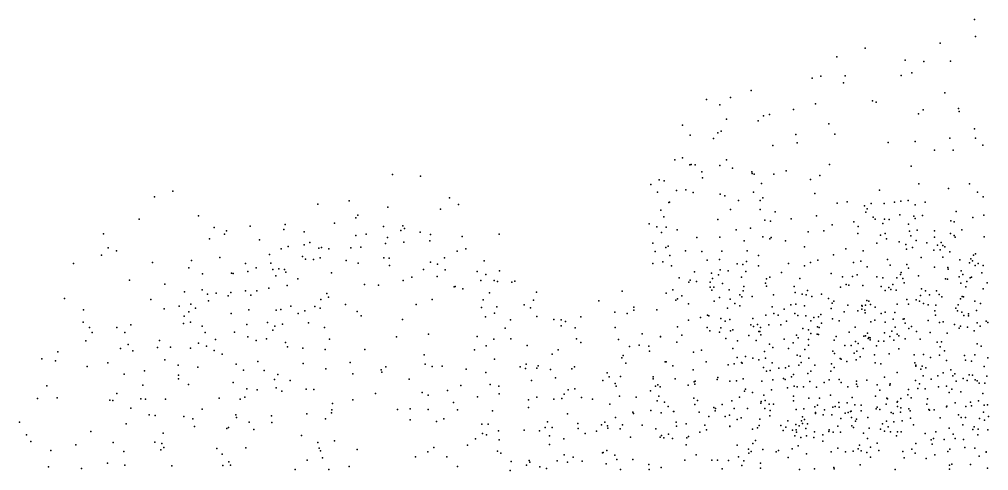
# Model space of a CAD drawing. Header units: metres. Extents: x -23.9 to 23.9, y -28.5 to 28.5.
# Drawn here: x -21.08 to -10.55, y 13.44 to 18.34 of the extents above; entities that cross this region are included whole.
import ezdxf

# ---------------------------------------------------------------- set-up
doc = ezdxf.new("R2010")
doc.units = ezdxf.units.M

msp = doc.modelspace()

# ---------------------------------------------------------------- linework, layer by layer
for p in [(-10.6981, 18.3362, 12.1339), (-10.6877, 18.1487, 11.7697), (-11.8856, 18.0228, 12.686), (-11.0717, 18.0775, 11.9031), (-12.1964, 17.9296, 13.0614), (-11.4527, 17.8946, 12.912), (-11.2487, 17.8773, 12.5567), (-10.9603, 17.8812, 12.8326), (-12.3677, 17.719, 12.5499), (-12.1048, 17.724, 12.3344), (-11.4951, 17.7251, 13.2995), (-11.3785, 17.7568, 11.8675), (-12.4625, 17.6979, 12.9519), (-12.124, 17.6466, 13.4351), (-13.3511, 17.4881, 13.1353), (-13.1283, 17.5631, 13.6238), (-11.0215, 17.5387, 13.4239), (-13.6133, 17.4669, 13.5698), (-13.4685, 17.4075, 13.872), (-12.4255, 17.42, 13.4067), (-11.8093, 17.4501, 13.5436), (-11.7677, 17.4375, 11.8515), (-12.9933, 17.2884, 11.9905), (-12.9257, 17.3042, 12.9846), (-12.6662, 17.3589, 12.2415), (-11.3091, 17.3108, 11.5758), (-11.2553, 17.3538, 13.9938), (-10.874, 17.3688, 13.7905), (-10.8648, 17.3366, 13.1257), (-13.8741, 17.1879, 13.4738), (-13.3964, 17.2542, 12.4985), (-13.0515, 17.2346, 14.0399), (-12.2829, 17.2033, 12.3294), (-13.7894, 17.0787, 13.8476), (-13.4893, 17.1028, 12.8583), (-13.4528, 17.121, 12.1496), (-12.6403, 17.0848, 13.8692), (-12.2182, 17.0882, 13.7536), (-10.6993, 17.148, 11.7488), (-13.5376, 17.0411, 14.0842), (-12.8925, 16.9681, 14.2479), (-12.6256, 16.9958, 11.8466), (-11.6375, 16.9998, 11.7156), (-11.3444, 17.0112, 14.1463), (-10.9663, 17.0474, 14.4745), (-10.6873, 17.0474, 14.7215), (-10.6088, 16.9684, 15.3559), (-11.1333, 16.915, 14.9847), (-10.9291, 16.9145, 15.5402), (-13.956, 16.8123, 12.7691), (-13.8737, 16.833, 13.2017), (-13.7922, 16.7554, -5.0726), (-13.7797, 16.7603, -6.444), (-13.7342, 16.7555, 13.9406), (-13.3933, 16.8098, -6.5842), (-12.2736, 16.7595, 12.2222), (-17.0258, 16.6499, -0.8526), (-13.664, 16.6796, -5.6549), (-13.4653, 16.749, -4.9428), (-13.3296, 16.7213, -5.5433), (-13.1207, 16.6801, 14.222), (-13.1161, 16.6613, 11.6937), (-13.0938, 16.6565, -5.2243), (-12.8814, 16.6568, 11.194), (-12.7468, 16.6902, 14.6649), (-11.3885, 16.7414, 11.7536), (-16.7205, 16.6337, -1.1499), (-14.2165, 16.543, 12.7806), (-14.1253, 16.5936, 11.9506), (-14.071, 16.5836, -5.2063), (-13.6543, 16.6146, -6.1364), (-13.0135, 16.5549, -6.7207), (-12.4807, 16.5977, 11.3896), (-12.3794, 16.6414, 14.7312), (-11.3033, 16.5514, 12.0338), (-10.755, 16.5494, 16.0803), (-19.4109, 16.4722, -4.101), (-14.1452, 16.4593, -6.489), (-13.937, 16.4789, -7.0766), (-13.8358, 16.4856, 11.7592), (-13.7552, 16.4543, 13.6219), (-13.4631, 16.4395, 11.3408), (-13.1006, 16.4599, -7.0364), (-12.4337, 16.4459, 11.9607), (-11.7316, 16.4812, 14.9211), (-10.9834, 16.4984, 11.1519), (-10.6672, 16.4604, 10.9407), (-19.611, 16.4079, -4.6926), (-17.8381, 16.3299, -1.1457), (-17.4966, 16.3662, -0.922), (-16.4045, 16.3991, -0.7511), (-14.0205, 16.3465, 13.0298), (-14.015, 16.3521, -4.7899), (-13.4123, 16.4189, 11.7854), (-13.2636, 16.3694, -4.529), (-13.0288, 16.3708, 14.4939), (-13, 16.3977, -5.5761), (-12.1926, 16.3413, 10.3218), (-12.0838, 16.3555, 12.0791), (-11.8236, 16.335, 10.4783), (-11.6827, 16.3373, 11.1705), (-11.5674, 16.3496, -10.6505), (-11.5002, 16.3603, 1.8511), (-11.4218, 16.3673, -9.7506), (-11.2367, 16.3524, 11.338), (-10.6063, 16.4076, 11.5238), (-17.0763, 16.2966, -1.5798), (-16.5028, 16.2733, -1.4747), (-16.3071, 16.3249, -1.0809), (-14.1067, 16.2628, 11.8523), (-13.3508, 16.2707, -4.1416), (-13.027, 16.2722, 10.7204), (-12.8667, 16.2469, -5.2362), (-11.895, 16.3107, -10.7959), (-11.8804, 16.2436, 10.0605), (-11.8666, 16.2802, 14.4482), (-11.3453, 16.3234, 15.4748), (-10.8981, 16.2486, 11.7264), (-19.7776, 16.1673, -4.8657), (-19.135, 16.2041, -4.8001), (-17.6546, 16.1229, 0.2455), (-17.4229, 16.1806, -4.199), (-17.4023, 16.2083, -0.4851), (-14.0773, 16.1915, -5.6882), (-13.4902, 16.1629, 10.9719), (-12.9792, 16.1553, -4.7978), (-12.9153, 16.1448, -6.902), (-12.6933, 16.1702, 14.7443), (-12.4154, 16.2009, 10.7882), (-12.0102, 16.1369, 3.5758), (-11.8011, 16.1874, 3.0909), (-11.7804, 16.1649, 10.8573), (-11.6936, 16.1195, -6.8383), (-11.6771, 16.1666, 3.4426), (-11.6261, 16.1609, 11.8614), (-11.5122, 16.2123, -9.3963), (-11.3577, 16.1997, -11.0726), (-11.3431, 16.1749, -6.8393), (-11.2651, 16.2056, 2.323), (-10.955, 16.1479, -11.1746), (-10.9186, 16.1391, -9.6739), (-10.7187, 16.1827, -8.7662), (-10.5958, 16.2115, -10.1096), (-18.9631, 16.0743, -5.5513), (-18.8302, 16.0384, -4.2226), (-18.5736, 16.0909, -5.802), (-18.2069, 16.0556, -5.1632), (-18.1916, 16.107, -0.9201), (-17.9855, 16.0275, -0.0777), (-17.1218, 16.0875, 0.0132), (-16.933, 16.0424, -4.5524), (-16.9126, 16.0945, -0.3071), (-16.8933, 16.0637, -3.8746), (-16.7256, 16.0252, -4.2224), (-14.2344, 16.1143, -5.1857), (-14.1523, 16.0826, -6.2929), (-14.1013, 16.0198, 12.9281), (-14.0497, 16.0788, 13.3611), (-13.9296, 16.0513, -7.822), (-13.289, 16.0521, 13.9446), (-13.1354, 16.0701, 14.6806), (-12.5057, 16.0298, 10.0801), (-12.3371, 16.0385, 3.2379), (-12.2475, 16.1058, -10.456), (-11.9646, 16.0883, 1.9634), (-11.4175, 16.1131, 10.9991), (-11.4049, 16.0376, 1.3131), (-11.3211, 16.0468, -11.7678), (-11.1338, 16.0413, -10.5722), (-10.8361, 16.0518, 1.9068), (-20.1666, 16.0075, -4.5797), (-19.0145, 15.9509, -3.8474), (-18.8506, 16.004, -4.9081), (-18.4706, 15.9406, -4.3386), (-17.9231, 15.9143, -2.0558), (-17.4253, 15.989, -3.7227), (-17.3098, 16.0028, -1.5559), (-17.0777, 15.9662, -2.3658), (-16.9034, 15.918, -6.0118), (-16.6199, 15.9321, -1.7538), (-16.6137, 16.001, -2.1132), (-16.2684, 15.9789, -2.2157), (-15.8646, 16.0034, -1.8289), (-13.7176, 15.9676, -3.9513), (-13.4666, 15.9702, -7.74), (-13.2016, 15.9312, -3.8799), (-13.0002, 15.9731, -5.6338), (-12.9248, 15.9534, 10.6503), (-12.9107, 15.9682, -6.419), (-12.7525, 15.9313, -4.4929), (-11.9662, 16.0123, -9.5734), (-11.721, 15.9932, 2.4411), (-11.6693, 16.0105, 14.9918), (-11.6539, 15.9509, -9.2328), (-11.5178, 15.9212, -6.07), (-11.3925, 15.9851, -12.2546), (-11.3343, 15.9363, 14.0518), (-11.2189, 15.9093, 15.2907), (-11.1325, 15.9699, 10.4061), (-11.0626, 15.9122, -8.8501), (-10.9589, 16.0097, -7.0126), (-10.9183, 15.9892, -10.1807), (-10.9089, 15.9704, 16.0074), (-10.5945, 15.9754, -11.0742), (-20.1159, 15.8552, -5.2625), (-20.0254, 15.8209, -3.9089), (-18.2355, 15.8454, -4.7989), (-18.1577, 15.8702, -2.8923), (-17.9861, 15.8862, 0.2626), (-17.8268, 15.8516, -3.1003), (-17.7953, 15.8574, -4.0641), (-17.7188, 15.8434, -1.7044), (-17.4773, 15.8558, -4.7261), (-17.3682, 15.8619, -2.9196), (-17.1019, 15.9013, -3.1767), (-16.3206, 15.8187, -0.6024), (-16.2275, 15.8428, -1.0778), (-14.1965, 15.9052, -6.5952), (-14.1698, 15.8143, 12.5894), (-14.0546, 15.8602, -4.6668), (-14.0299, 15.872, 11.9666), (-13.8416, 15.8214, -6.08), (-13.664, 15.8155, -7.9817), (-13.4453, 15.8191, 14.3994), (-13.1717, 15.8208, -6.1381), (-12.5459, 15.8658, 14.8509), (-12.0973, 15.8445, 14.2266), (-11.9089, 15.8209, -6.2385), (-11.7597, 15.9056, -11.484), (-11.4457, 15.8925, 10.0766), (-11.4383, 15.8416, 3.709), (-11.3743, 15.857, 2.932), (-11.1413, 15.8292, 15.6313), (-11.0998, 15.8851, 9.6231), (-11.0737, 15.8331, 1.3238), (-11.0435, 15.8805, 10.0089), (-11.0217, 15.8651, -12.3656), (-10.9656, 15.8129, -9.19), (-20.1888, 15.7736, -4.2466), (-19.2088, 15.716, -5.2194), (-18.9007, 15.7506, -5.965), (-18.3613, 15.7832, -2.0771), (-18.0048, 15.7593, -5.0895), (-17.9717, 15.7329, -2.6071), (-17.8831, 15.7282, -3.5223), (-17.8124, 15.7474, -4.4135), (-17.5284, 15.7164, -3.4844), (-17.118, 15.7479, 0.4441), (-17.062, 15.741, -6.4372), (-16.6106, 15.6992, -6.4213), (-16.4615, 15.7473, -6.1012), (-16.0295, 15.7119, -3.1925), (-14.0869, 15.7031, -5.2564), (-14.0088, 15.773, -4.1836), (-13.6057, 15.7201, -5.7946), (-13.4708, 15.728, 10.9892), (-13.1786, 15.7056, 14.798), (-13.0464, 15.7707, -6.9217), (-12.4029, 15.7214, -10.4922), (-12.2301, 15.779, -11.0361), (-12.0155, 15.6973, -6.9284), (-11.9334, 15.7097, -9.36), (-11.6444, 15.7296, 11.8656), (-11.2777, 15.7501, 0.8197), (-11.0428, 15.7525, 6.1231), (-10.8582, 15.7245, 2.544), (-10.7382, 15.734, -10.8016), (-10.7218, 15.7129, -10.3598), (-10.7113, 15.7748, 3.0475), (-10.689, 15.7909, -7.258), (-20.4936, 15.6851, -4.5172), (-19.6326, 15.6939, -3.6749), (-19.2375, 15.6366, -5.5585), (-18.6216, 15.6848, -3.197), (-18.5978, 15.599, -2.803), (-18.5055, 15.6368, -6.0803), (-18.3465, 15.6875, -1.0531), (-18.3242, 15.6183, -2.5501), (-18.2596, 15.6267, -1.5776), (-18.1994, 15.6203, -0.571), (-17.398, 15.6881, -5.9193), (-17.0567, 15.6619, -4.8505), (-16.688, 15.6199, -2.8104), (-16.5348, 15.6765, -4.5118), (-16.4536, 15.6148, -2.552), (-16.1058, 15.5972, -5.2202), (-15.8628, 15.6043, -1.3148), (-14.1965, 15.686, -7.96), (-13.9932, 15.6586, 13.0482), (-13.744, 15.5954, -3.9044), (-13.4618, 15.6147, -6.1817), (-13.3761, 15.6051, -3.8055), (-13.2783, 15.6798, 0.1884), (-13.2156, 15.6746, -5.6415), (-13.1857, 15.5966, -0.5085), (-13.0475, 15.6596, -5.2335), (-12.7193, 15.6836, 10.3611), (-12.5469, 15.66, 3.2022), (-12.4823, 15.6961, 9.907), (-11.8643, 15.6488, 1.3779), (-11.615, 15.6649, 0.6656), (-11.4339, 15.6737, 11.5166), (-11.4147, 15.6352, 2.5957), (-11.1346, 15.6444, -8.5032), (-10.9871, 15.6424, 15.2074), (-10.9869, 15.6245, -7.2357), (-10.8441, 15.6036, 0.5839), (-10.7517, 15.6915, 10.3966), (-10.6918, 15.6629, -9.9113), (-10.6593, 15.6856, 2.162), (-10.605, 15.6627, 6.1568), (-19.8829, 15.5022, -5.4702), (-19.0884, 15.573, -0.8085), (-18.7738, 15.5813, -0.6729), (-18.7583, 15.5756, -1.0129), (-18.2914, 15.5508, -4.1354), (-18.1859, 15.5893, -0.1603), (-18.0548, 15.5198, -4.7332), (-17.6865, 15.5819, 0.5867), (-16.9085, 15.4991, -5.3776), (-16.8142, 15.536, -0.0512), (-16.5388, 15.5448, -3.2899), (-16.0654, 15.4983, -0.492), (-16.0122, 15.566, -0.9836), (-15.919, 15.4997, -5.6113), (-15.8842, 15.4895, -3.4525), (-15.6964, 15.4943, -5.007), (-13.9093, 15.529, -4.9303), (-13.7891, 15.5038, -5.382), (-13.7214, 15.4909, 14.1926), (-13.556, 15.5799, -0.1162), (-13.5484, 15.5223, 12.4342), (-13.4808, 15.5598, 11.369), (-13.2319, 15.5362, -6.4801), (-12.9616, 15.5183, 13.4711), (-12.9242, 15.537, 12.8576), (-12.796, 15.5868, -4.1645), (-12.5961, 15.5233, -11.994), (-12.2556, 15.5748, -11.6058), (-12.1341, 15.5394, -12.0192), (-12.0266, 15.5422, 3.9499), (-11.9753, 15.5624, 2.2844), (-11.7615, 15.5391, -6.0226), (-11.6942, 15.5274, -9.1769), (-11.5417, 15.5293, 1.1644), (-11.5042, 15.5636, -12.5674), (-11.4979, 15.588, 0.3002), (-11.4765, 15.5221, 6.0944), (-11.3059, 15.5523, 6.515), (-11.0149, 15.5186, 14.8112), (-10.9919, 15.5136, -10.5153), (-10.864, 15.5403, 3.6615), (-10.8271, 15.5636, 5.6984), (-10.7841, 15.4894, 9.2755), (-10.7471, 15.5305, 16.0162), (-10.7318, 15.5346, 3.9841), (-10.6188, 15.5849, -1.4396), (-19.5008, 15.4599, -5.3164), (-19.0942, 15.399, -0.3935), (-18.6242, 15.3885, -1.2745), (-18.5012, 15.3867, -0.4991), (-18.3696, 15.4166, -3.7311), (-18.1695, 15.446, -6.0449), (-17.3286, 15.4579, 0.5858), (-17.1754, 15.4496, -6.6003), (-16.354, 15.4305, -6.3759), (-16.3441, 15.4341, -4.974), (-16.2601, 15.4113, 0.398), (-15.7274, 15.4817, -2.5987), (-14.5279, 15.384, -7.4249), (-13.9797, 15.4, -4.2565), (-13.8035, 15.4826, 13.4224), (-13.5733, 15.4281, 0.2616), (-13.5709, 15.4811, 11.8302), (-13.5558, 15.3945, 12.8429), (-13.5319, 15.4283, -0.4642), (-13.4393, 15.4667, -5.3763), (-13.3659, 15.399, -6.8729), (-13.2126, 15.3888, 11.1291), (-13.2059, 15.4337, -7.5956), (-12.971, 15.4709, 10.4586), (-12.9584, 15.4382, 3.8802), (-12.6584, 15.4354, -11.4788), (-12.5127, 15.3931, 3.8051), (-12.1562, 15.428, 14.1228), (-12.0956, 15.458, -10.0156), (-12.0658, 15.4492, -6.4002), (-11.9144, 15.4475, -13.1869), (-11.7129, 15.4343, 9.557), (-11.6683, 15.3913, 14.0872), (-11.6291, 15.4252, -7.2681), (-11.6069, 15.4028, -8.864), (-11.5878, 15.4563, 14.5719), (-11.5514, 15.3954, 3.8702), (-11.4623, 15.4753, 9.2844), (-11.2749, 15.4093, 5.6529), (-11.2308, 15.3864, -13.023), (-11.1136, 15.3896, 9.1451), (-10.849, 15.471, 1.0547), (-10.7925, 15.4295, -13.2551), (-10.6038, 15.4095, -11.0195), (-10.5628, 15.4758, -0.8991), (-20.5895, 15.3037, -5.0135), (-19.6503, 15.2936, -3.5973), (-19.2866, 15.3781, -1.1522), (-19.0358, 15.3522, -5.8871), (-19.0234, 15.2795, -1.4053), (-18.9404, 15.3636, -2.3189), (-18.8108, 15.3349, -1.6823), (-18.7837, 15.3684, -3.0233), (-18.5633, 15.3412, -2.5777), (-17.8048, 15.2939, -6.7899), (-17.7383, 15.3575, -4.6193), (-17.7189, 15.3184, -5.1668), (-16.5953, 15.295, -5.3127), (-16.0398, 15.2883, 0.0337), (-15.9716, 15.3658, -4.1245), (-15.4936, 15.2879, -1.6762), (-15.4616, 15.3741, -5.2451), (-14.7824, 15.2806, -8.0874), (-14.0515, 15.3638, -8.0239), (-13.9441, 15.2858, -4.6188), (-13.928, 15.3012, -0.5322), (-13.881, 15.335, 13.9069), (-13.4695, 15.3161, -7.9107), (-13.3548, 15.2983, 11.6057), (-13.2495, 15.3458, 0.5395), (-13.2276, 15.322, -7.1824), (-13.1156, 15.3272, -5.0107), (-12.8825, 15.3427, 13.1887), (-12.6493, 15.3679, 4.1967), (-12.5722, 15.3531, 14.7992), (-12.5279, 15.3449, -12.3003), (-12.4683, 15.3246, 12.77), (-12.361, 15.353, 2.8129), (-12.2853, 15.3039, -13.5087), (-12.2291, 15.2765, 13.8209), (-11.8708, 15.2839, 6.4453), (-11.8468, 15.2773, -12.4893), (-11.4355, 15.2929, 2.7954), (-11.332, 15.2903, 3.6208), (-11.2859, 15.3381, 2.4869), (-11.1866, 15.3457, 14.4188), (-11.0847, 15.3473, -12.6531), (-11.0552, 15.3234, -1.3453), (-10.8521, 15.3021, 2.6683), (-10.8334, 15.3255, 3.3138), (-10.8198, 15.3218, -8.1544), (-20.3846, 15.1809, -4.303), (-19.5061, 15.1919, -0.7803), (-19.344, 15.2228, -3.9711), (-19.2152, 15.2444, -1.9848), (-19.1678, 15.2007, -5.5254), (-18.585, 15.1806, -3.9951), (-18.2889, 15.1762, -1.1334), (-18.2386, 15.1861, -0.6757), (-18.1291, 15.2199, -7.0186), (-17.8702, 15.2175, -7.2549), (-17.8117, 15.2004, 0.4514), (-17.5376, 15.239, -6.2702), (-16.766, 15.2377, 0.6122), (-16.0576, 15.2078, -3.7013), (-15.8924, 15.2139, -1.2397), (-15.595, 15.2346, -4.7777), (-15.5247, 15.2043, -2.1763), (-14.4017, 15.2099, -7.1112), (-14.4008, 15.1761, -0.5111), (-14.1521, 15.1824, -0.1722), (-13.8061, 15.2482, -0.1636), (-13.5269, 15.2739, 13.2247), (-13.382, 15.1997, -3.9933), (-13.3026, 15.2488, 12.6165), (-13.2502, 15.2247, 3.65), (-12.8989, 15.2144, -0.7241), (-12.767, 15.1904, 11.4223), (-12.6956, 15.2343, -4.0383), (-12.6398, 15.2432, -4.6308), (-12.548, 15.225, -0.4697), (-12.2566, 15.1968, -6.2762), (-12.2454, 15.2556, -10.7289), (-12.0764, 15.2304, -5.9532), (-11.9249, 15.1884, 2.6756), (-11.9229, 15.2268, 14.9083), (-11.9213, 15.2201, 0.5177), (-11.8924, 15.1793, 13.8894), (-11.8837, 15.2304, -0.5048), (-11.8296, 15.2403, 2.2371), (-11.7786, 15.2119, -9.3344), (-11.5394, 15.2434, 6.5226), (-11.4149, 15.2435, -0.2936), (-11.298, 15.2745, -5.9699), (-11.2544, 15.2505, 3.1415), (-11.2027, 15.2361, -8.5288), (-11.1199, 15.2323, -13.6556), (-10.9014, 15.199, 15.7021), (-10.8762, 15.237, -7.7273), (-10.695, 15.2743, 1.6276), (-10.6779, 15.1726, 1.0283), (-10.6321, 15.2509, 0.4808), (-19.2882, 15.113, 0.3322), (-19.2372, 15.1609, -3.6255), (-18.7778, 15.1411, 0.3226), (-18.0518, 15.1403, -4.8643), (-17.9761, 15.1689, -6.1863), (-17.41, 15.1625, -7.0174), (-17.366, 15.1162, -5.5004), (-16.9154, 15.0782, -6.6907), (-16.0142, 15.1036, 0.6503), (-15.916, 15.1458, -0.7459), (-15.743, 15.0732, -5.8808), (-15.456, 15.1102, -3.7478), (-15.2697, 15.0764, -2.9959), (-15.1916, 15.0732, -4.0519), (-14.9795, 15.1048, -3.7632), (-14.6079, 15.1553, -7.7154), (-14.4737, 15.1418, -8.5643), (-13.8066, 15.0677, 14.3278), (-13.6761, 15.0983, -6.8734), (-13.6006, 15.1218, -1.5941), (-13.586, 15.1159, -4.8349), (-13.4555, 15.0859, 12.2209), (-13.3592, 15.0769, 4.1089), (-13.1097, 15.0862, -1.5364), (-12.9679, 15.1222, 10.2454), (-12.8794, 15.1425, 14.6572), (-12.8345, 15.1226, -11.3772), (-12.6502, 15.1407, 0.447), (-12.619, 15.1203, -13.1778), (-12.5332, 15.1177, 10.0473), (-12.4461, 15.0981, 0.1619), (-12.395, 15.1055, 3.1119), (-12.3705, 15.1297, 4.2875), (-12.2432, 15.0842, -4.0196), (-12.114, 15.1603, 14.3881), (-11.9677, 15.1691, -6.8411), (-11.8859, 15.1488, 10.0119), (-11.7809, 15.0691, 6.1117), (-11.7128, 15.1423, 1.2035), (-11.6697, 15.1574, -0.9389), (-11.5822, 15.0788, -7.1227), (-11.5663, 15.1541, -14.3569), (-11.4747, 15.0784, 2.2349), (-11.4635, 15.0848, 5.6909), (-11.1311, 15.1694, 6.8264), (-11.1233, 15.1245, -1.0778), (-10.8845, 15.1692, -10.1215), (-10.8356, 15.1544, 5.4929), (-10.8155, 15.1203, 3.7539), (-10.765, 15.1155, 9.2356), (-10.7642, 15.1376, -6.0683), (-20.3858, 15.0461, -5.2083), (-20.3192, 14.9894, -3.3551), (-20.0222, 14.9893, -5.3558), (-19.8694, 15.0176, 0.3492), (-19.2973, 15.0338, -2.3267), (-19.2193, 15.0476, -0.0138), (-19.0933, 15.0026, -4.0564), (-18.61, 15.0223, -3.5559), (-18.3844, 15.0455, -1.4857), (-18.3022, 15.0044, 0.1988), (-18.2189, 15.024, -7.2942), (-17.9389, 15.0403, 0.1672), (-17.7635, 14.9895, -4.9709), (-15.8014, 14.9813, -3.7848), (-15.1913, 15.0072, -2.5677), (-15.1446, 15.056, -8.1607), (-15.0378, 14.9853, -3.3143), (-14.6032, 14.989, -3.1374), (-13.9274, 14.9981, 13.9675), (-13.6054, 14.9896, -1.086), (-13.4547, 14.9864, -7.23), (-13.4075, 15.0568, -7.6205), (-13.3272, 14.9641, -4.4172), (-13.1318, 15.0194, -1.9077), (-13.1029, 15.0006, 0.6107), (-13.0592, 15.0206, -3.9834), (-13.025, 14.9899, 11.6845), (-12.9335, 15.0168, -12.119), (-12.8058, 15.0186, 12.5508), (-12.7441, 15.0572, 3.2568), (-12.5637, 14.9781, 12.2732), (-12.5036, 14.9658, -13.6262), (-12.4775, 15.0624, 14.0899), (-12.4048, 14.9967, 6.4179), (-12.3887, 14.9904, -10.9366), (-12.3609, 15.0362, 6.8608), (-12.1717, 15.0602, 4.0063), (-11.9969, 14.9941, -0.1545), (-11.8274, 15.0494, 7.1528), (-11.671, 15.0462, 1.8185), (-11.5601, 14.9928, 8.8016), (-11.4511, 15.0362, -13.6127), (-11.4125, 14.9774, -5.738), (-11.3845, 15.002, -14.005), (-11.2039, 15.0643, 1.6822), (-11.0785, 15.0426, -1.6504), (-11.0392, 15.0527, -0.5677), (-10.9159, 15.0224, 1.2759), (-10.864, 14.9817, -13.8134), (-10.8509, 15.0054, -8.3504), (-10.7759, 14.9916, 11.0315), (-10.6698, 15.0399, 2.5171), (-10.6373, 15.0033, 10.2687), (-10.571, 15.0596, -2.1767), (-10.5534, 15.0436, -12.6047), (-20.2896, 14.9364, -3.7378), (-19.934, 14.935, 0.0023), (-19.0615, 14.9346, 0.6311), (-18.9501, 14.8595, -2.6973), (-18.7416, 14.9394, -3.1751), (-18.5979, 14.8869, 0.7546), (-18.3945, 14.8646, -6.6636), (-18.3262, 14.9592, -0.4271), (-17.7103, 14.8613, 0.4303), (-16.9826, 14.8887, 0.653), (-16.6349, 14.9172, -6.574), (-16.1032, 14.8929, -1.3313), (-15.9225, 14.861, -0.2734), (-15.7403, 14.8664, 0.1802), (-15.0233, 14.8676, -7.6543), (-14.5691, 14.8589, -0.2212), (-14.3123, 14.9197, 0.0089), (-14.1123, 14.8903, -7.3467), (-14.1102, 14.8877, -8.5232), (-13.8804, 14.9066, -1.3907), (-13.5747, 14.9516, 13.3356), (-13.4725, 14.939, -2.0894), (-13.4008, 14.8703, 3.5794), (-13.3524, 14.9523, 14.5993), (-13.153, 14.9033, 10.7033), (-13.0446, 14.9448, 11.1066), (-13.0326, 14.9461, 4.5002), (-13.0215, 14.9103, -11.7617), (-12.7665, 14.8625, 14.3829), (-12.6339, 14.9066, -12.5686), (-12.614, 14.8789, 11.585), (-12.5046, 14.8588, -1.1905), (-12.4791, 14.9253, -3.738), (-12.409, 14.9169, -1.6709), (-12.3932, 14.9133, -10.4968), (-12.2025, 14.8916, -7.293), (-12.0621, 14.9399, -14.4442), (-11.9017, 14.8949, -1.2135), (-11.8842, 14.9002, 2.9767), (-11.8622, 14.9276, 9.0011), (-11.8555, 14.8684, 3.4759), (-11.8485, 14.8813, -5.649), (-11.8335, 14.8779, -9.7571), (-11.6771, 14.9324, -14.8787), (-11.6205, 14.8934, 3.192), (-11.5958, 14.9479, 10.2402), (-11.5396, 14.9181, 9.3639), (-11.52, 14.8974, 7.1397), (-11.4514, 14.8667, -1.1625), (-11.3281, 14.9475, 9.063), (-11.2878, 14.8636, -7.6452), (-11.1807, 14.9361, 15.1359), (-10.9978, 14.9285, -2.6394), (-10.7035, 14.9521, -2.9536), (-20.3565, 14.843, -4.6049), (-19.9818, 14.7606, 0.6021), (-19.8976, 14.8052, -3.0735), (-19.5794, 14.7727, -5.1651), (-19.5591, 14.8487, -0.9079), (-19.438, 14.7764, -3.0887), (-19.2215, 14.7664, -1.4157), (-19.1338, 14.82, -3.3101), (-19.0483, 14.786, -4.8728), (-18.5058, 14.8494, -6.1152), (-18.1893, 14.825, -6.2744), (-18.1647, 14.779, 0.4748), (-17.9999, 14.7666, -7.5745), (-17.756, 14.7493, 1.0222), (-17.3267, 14.7491, 0.8094), (-16.0078, 14.7919, -4.4175), (-15.5623, 14.7932, -1.7163), (-14.9795, 14.8268, -4.2569), (-14.4499, 14.7847, -8.7949), (-14.3428, 14.797, -2.8702), (-14.2374, 14.7866, -1.1584), (-13.9331, 14.832, 0.1147), (-13.3263, 14.761, -0.7633), (-13.2743, 14.846, 6.3514), (-13.073, 14.85, 12.0713), (-12.9279, 14.8074, -3.7437), (-12.8915, 14.7732, -4.9603), (-12.7192, 14.7624, -13.1889), (-12.6717, 14.8246, -0.562), (-12.5419, 14.7514, 6.7307), (-12.5047, 14.7974, -6.5662), (-12.2235, 14.8513, -13.8346), (-12.1089, 14.7923, 3.7492), (-12.0383, 14.7926, 8.7418), (-11.9925, 14.8366, 13.8388), (-11.9631, 14.8163, 10.1165), (-11.9087, 14.7622, 5.9467), (-11.8342, 14.8542, -7.1631), (-11.7643, 14.7916, 15.1989), (-11.7416, 14.8406, -9.0443), (-11.6831, 14.8394, 9.842), (-11.5756, 14.8503, -8.7462), (-11.5217, 14.7577, 5.9068), (-11.1033, 14.8288, -14.7349), (-11.0736, 14.7808, 10.4213), (-11.0565, 14.8337, 5.5273), (-10.6715, 14.8131, 6.7354), (-10.6274, 14.7872, -14.434), (-20.8353, 14.649, -3.3167), (-20.6613, 14.7261, -3.7796), (-19.8483, 14.7352, -0.2871), (-18.9651, 14.7402, -3.6484), (-18.8748, 14.6985, -4.5546), (-16.6808, 14.6923, -5.5122), (-16.1343, 14.7459, 0.8502), (-15.9165, 14.6449, -5.8803), (-15.2895, 14.6988, -8.0486), (-15.2233, 14.7472, -8.4487), (-14.5327, 14.6599, -0.9729), (-14.516, 14.6863, -7.4675), (-14.2315, 14.7331, -3.6528), (-13.7519, 14.7229, 13.6176), (-13.6659, 14.742, 14.3643), (-13.2792, 14.6632, -4.1036), (-13.1887, 14.6739, -2.2188), (-13.1097, 14.6574, 3.2812), (-12.983, 14.7293, -0.6636), (-12.9713, 14.6571, 10.4822), (-12.6266, 14.6872, 3.215), (-12.5944, 14.6787, -11.1775), (-12.5009, 14.6561, 12.6378), (-12.2388, 14.7307, 11.993), (-12.2194, 14.7082, 14.7534), (-12.1587, 14.652, 4.1391), (-12.1483, 14.6451, -14.712), (-12.0077, 14.7118, -4.6048), (-11.977, 14.7332, 7.2927), (-11.9419, 14.671, -1.9788), (-11.7847, 14.6936, 0.9256), (-11.6268, 14.704, -1.5468), (-11.3564, 14.6927, -14.9973), (-11.2544, 14.6961, 6.9225), (-11.1788, 14.6639, 10.7606), (-11.0783, 14.6896, -13.9101), (-11.0267, 14.7362, 8.9117), (-10.807, 14.6844, 10.1303), (-10.694, 14.6938, 5.6174), (-10.5541, 14.6616, -6.125), (-20.6892, 14.6286, -3.0011), (-20.3436, 14.5653, -4.1922), (-20.1199, 14.6048, -2.8117), (-19.4999, 14.6387, 0.8968), (-19.3557, 14.5814, -1.8517), (-19.1421, 14.5576, 0.947), (-18.7242, 14.5925, -5.1161), (-18.4905, 14.6193, -7.0654), (-17.9968, 14.597, 0.2128), (-17.7494, 14.5408, -5.9987), (-17.4843, 14.6076, -6.3145), (-17.0985, 14.563, -6.0286), (-16.671, 14.5906, -5.8534), (-16.5956, 14.5668, -0.6209), (-16.4852, 14.5688, -1.1101), (-15.6386, 14.5612, -1.4357), (-15.5806, 14.5439, 0.4317), (-15.5731, 14.5914, -5.6998), (-15.4578, 14.5471, -1.973), (-15.4408, 14.5726, -4.9808), (-15.0767, 14.5398, -2.3008), (-15.0465, 14.5631, -4.721), (-14.4871, 14.6018, -3.9091), (-14.0598, 14.6167, -1.4738), (-14.0493, 14.6154, -7.7481), (-13.9783, 14.5715, -3.2321), (-13.6166, 14.6174, -2.2343), (-13.3758, 14.5827, 13.4363), (-13.3128, 14.5947, 12.9426), (-13.2317, 14.6088, 0.4209), (-13.2235, 14.601, 5.7886), (-13.0447, 14.6393, 6.7707), (-12.9941, 14.5548, 14.3055), (-12.8967, 14.6041, -12.0328), (-12.8265, 14.5461, -6.9364), (-12.7517, 14.5531, 6.0465), (-12.7172, 14.5689, -12.4054), (-12.6081, 14.5792, -1.9145), (-12.5833, 14.6082, -0.1344), (-12.4345, 14.5803, -3.6805), (-12.2525, 14.595, -0.4373), (-12.2243, 14.5543, 9.9679), (-12.0872, 14.6213, 9.2393), (-11.9858, 14.6389, -4.1098), (-11.7772, 14.6043, 8.3173), (-11.7176, 14.5962, 0.1445), (-11.3475, 14.6071, 15.3296), (-11.3384, 14.5794, -7.4488), (-11.335, 14.5686, 8.3135), (-11.2694, 14.5707, -5.8332), (-11.2275, 14.5503, 9.7275), (-11.0046, 14.6309, 8.2617), (-10.7966, 14.6352, 0.9438), (-10.7311, 14.6231, -3.1432), (-10.5952, 14.565, 7.7529), (-19.9403, 14.4811, -5.1008), (-19.7188, 14.5197, -0.6157), (-19.3528, 14.4329, -3.1264), (-19.3513, 14.4714, -5.1055), (-18.6451, 14.5257, -5.7459), (-18.4201, 14.5235, -8.2145), (-18.272, 14.48, -7.8459), (-17.4572, 14.4867, -7.5026), (-17.1467, 14.5285, -5.4623), (-17.1426, 14.505, -7.0621), (-16.2256, 14.5354, -4.6103), (-16.0108, 14.5015, -1.2255), (-15.3084, 14.5334, 0.1575), (-15.2532, 14.4415, -0.3177), (-14.6906, 14.4956, 0.7628), (-14.6685, 14.4539, -0.4221), (-14.548, 14.456, -2.6003), (-14.19, 14.4536, -2.7485), (-13.7569, 14.5292, 6.5815), (-13.4888, 14.4477, 14.0963), (-12.9599, 14.5156, 9.5889), (-12.9201, 14.5217, 4.5126), (-12.7736, 14.437, -4.9928), (-12.6864, 14.4528, 11.6517), (-12.6681, 14.4802, 11.114), (-12.5113, 14.4902, 11.9525), (-12.4778, 14.5165, 4.4454), (-12.2609, 14.5146, 12.4413), (-11.6758, 14.4518, -5.7034), (-11.5398, 14.4997, 10.127), (-11.2835, 14.5361, 0.1971), (-11.2582, 14.4655, -7.8474), (-11.0961, 14.4638, 5.8573), (-11.0394, 14.497, 9.2992), (-10.9574, 14.53, 7.9369), (-10.9347, 14.4649, 0.6492), (-10.914, 14.485, -0.8631), (-10.8205, 14.4357, 12.8832), (-10.7576, 14.4736, 6.443), (-10.7213, 14.47, -8.3202), (-10.5635, 14.4596, 14.116), (-20.7817, 14.3556, -4.3026), (-19.737, 14.3624, -1.1834), (-19.2417, 14.3691, 1.3878), (-18.7553, 14.3926, -4.7119), (-18.3073, 14.4256, -7.3666), (-18.2904, 14.3355, -6.5179), (-18.1366, 14.4155, -0.1258), (-16.843, 14.4285, 0.7292), (-16.2829, 14.3604, -5.5292), (-15.9633, 14.3714, -0.718), (-15.8686, 14.3536, -5.6242), (-15.5159, 14.4138, -0.6323), (-14.7396, 14.4135, 0.1566), (-14.6052, 14.3807, -0.7728), (-14.5941, 14.3513, -7.5064), (-14.1929, 14.4307, -3.8028), (-14.1668, 14.3528, 0.7017), (-14.1394, 14.3682, -8.5791), (-14.1146, 14.3435, -1.1772), (-13.9535, 14.4312, -8.2109), (-13.81, 14.3631, -10.7939), (-13.7455, 14.4, 5.9172), (-13.7373, 14.3744, 3.5863), (-13.7339, 14.4059, 0.0648), (-13.4945, 14.4263, -10.5962), (-13.3577, 14.4082, -0.6427), (-13.2871, 14.4119, -0.1195), (-13.2151, 14.4325, 12.5483), (-13.0118, 14.4054, 10.0064), (-12.8914, 14.4213, 0.0335), (-12.7582, 14.4233, 6.7251), (-12.7298, 14.3333, -6.5159), (-12.6592, 14.3505, -11.5917), (-12.6257, 14.3468, -12.059), (-12.5574, 14.3446, -13.0588), (-12.4901, 14.4016, 6.3789), (-12.4167, 14.3426, 13.9677), (-12.3348, 14.3906, -10.7071), (-12.2772, 14.4218, 6.1006), (-12.1712, 14.4239, -5.9235), (-12.1471, 14.3927, 14.517), (-12.0758, 14.3468, 7.2238), (-11.9828, 14.4078, -4.4062), (-11.9826, 14.3751, -14.9261), (-11.9704, 14.3492, 13.9768), (-11.8697, 14.4159, 15.0507), (-11.7582, 14.3674, 9.5648), (-11.619, 14.3625, -11.7754), (-11.6158, 14.3781, 6.0303), (-11.3403, 14.4154, -9.1993), (-11.2971, 14.3793, 0.6935), (-11.1711, 14.4292, 6.3097), (-11.0919, 14.3463, -0.1143), (-11.0044, 14.3524, -2.9746), (-10.8999, 14.408, -15.0331), (-10.7785, 14.4147, 6.0572), (-10.6912, 14.4208, 11.1182), (-10.6688, 14.4112, 5.0387), (-10.6501, 14.3846, -1.7788), (-10.5859, 14.3865, 8.9389), (-20.6715, 14.2264, -2.8924), (-20.0226, 14.2739, -0.1547), (-18.9076, 14.2234, -2.4329), (-18.6301, 14.2332, -7.7013), (-18.6094, 14.3248, -5.448), (-18.4944, 14.3128, -8.608), (-18.2293, 14.2987, -5.8381), (-17.9622, 14.3188, -6.3157), (-17.8789, 14.3146, 1.3203), (-17.2089, 14.2726, 1.2089), (-16.703, 14.2823, -1.3482), (-16.6385, 14.2548, 1.1547), (-16.4258, 14.3055, -5.0117), (-16.1004, 14.2366, -5.2609), (-15.8668, 14.2701, 0.6031), (-15.4569, 14.2342, -8.6091), (-15.1581, 14.2668, 0.0105), (-15.1147, 14.3123, 0.4019), (-15.0425, 14.3239, 0.7985), (-14.9712, 14.2289, -7.7006), (-14.5585, 14.2443, -8.7196), (-14.3766, 14.234, -0.0984), (-14.2219, 14.3032, -10.3156), (-14.1312, 14.2427, -7.822), (-13.7499, 14.2232, -2.1355), (-13.2521, 14.2329, -9.1505), (-13.2001, 14.2984, 6.9926), (-13.1894, 14.3179, -10.2971), (-13.1109, 14.2823, -4.7098), (-12.9902, 14.2556, 9.1491), (-12.9059, 14.3115, 5.7349), (-12.6669, 14.2448, 10.8194), (-12.2644, 14.2541, 9.4743), (-12.0274, 14.2276, -5.0946), (-11.7767, 14.2434, 9.9428), (-11.7275, 14.3088, 7.2292), (-11.4243, 14.2596, -13.0577), (-11.4159, 14.3162, -6.7476), (-11.3869, 14.2239, -8.7267), (-11.3139, 14.3261, -9.547), (-11.235, 14.3216, 15.4769), (-10.9748, 14.2834, 10.8912), (-10.9472, 14.3189, -9.2703), (-10.849, 14.2891, -6.8825), (-10.6083, 14.2723, 1.008), (-20.8842, 14.217, -3.1864), (-20.098, 14.2014, 0.4091), (-20.0639, 14.1969, -2.7698), (-19.759, 14.2139, -0.3647), (-19.7106, 14.2123, -3.0077), (-19.4921, 14.2117, -1.4522), (-18.6812, 14.2125, 1.4624), (-17.6784, 14.1654, -8.3263), (-17.4575, 14.2055, -6.5023), (-16.3633, 14.1766, -1.3187), (-15.5477, 14.119, -8.9454), (-15.547, 14.2053, -1.6595), (-15.2708, 14.2123, -2.2295), (-15.1843, 14.2187, -5.1165), (-14.8516, 14.2096, -2.3583), (-14.6644, 14.1554, 1.1529), (-14.1468, 14.1946, -9.8775), (-14.0676, 14.1768, -11.3722), (-14.0298, 14.132, 3.8754), (-13.7393, 14.1528, -1.0033), (-13.7082, 14.197, 4.3919), (-13.5328, 14.121, -0.4358), (-13.4426, 14.1519, -9.7096), (-13.3356, 14.1925, -11.3526), (-13.022, 14.169, 13.6799), (-13.019, 14.1858, -7.1947), (-12.9755, 14.1973, 3.4045), (-12.9323, 14.1573, -2.0134), (-12.8842, 14.1584, -3.8807), (-12.6669, 14.192, 5.946), (-12.5001, 14.2218, -3.7904), (-12.4347, 14.1266, -4.9215), (-12.4053, 14.1443, -14.2183), (-12.3847, 14.2205, 3.7801), (-12.2394, 14.1252, -11.9709), (-12.2147, 14.1314, 9.0769), (-12.1731, 14.1763, -4.0684), (-12.1698, 14.1244, 12.4567), (-12.0814, 14.1695, -10.6369), (-12.0005, 14.1498, -7.576), (-11.9297, 14.1451, 6.1195), (-11.7581, 14.1243, 14.3674), (-11.6603, 14.1561, 14.9379), (-11.6503, 14.2204, -1.8766), (-11.6463, 14.2146, -15.0736), (-11.5399, 14.1797, -1.1724), (-11.5355, 14.131, -9.9379), (-11.5352, 14.1859, -5.995), (-11.5012, 14.2196, -1.5219), (-11.2184, 14.1563, -11.9005), (-11.2114, 14.2145, -8.332), (-11.004, 14.1288, -2.175), (-10.999, 14.1361, -15.3094), (-10.9079, 14.1725, 15.5169), (-10.7929, 14.1307, 0.1917), (-10.7433, 14.1794, -0.2423), (-10.7326, 14.1394, 1.66), (-10.6548, 14.1943, 7.6216), (-10.5956, 14.145, 0.5447), (-10.5587, 14.1491, 5.272), (-19.8694, 14.1132, -0.8151), (-19.6709, 14.0391, 1.1614), (-19.6031, 14.034, -4.8581), (-19.294, 14.0223, -4.1077), (-19.0932, 14.1027, -1.7158), (-18.7271, 14.0423, -2.8476), (-18.3388, 14.0303, -8.8061), (-17.9579, 14.0527, -7.5604), (-17.6874, 14.0608, -7.834), (-17.6834, 14.0936, -7.3597), (-16.9697, 14.0972, 1.3915), (-16.8314, 14.1049, 0.2223), (-16.6384, 14.1, -4.5658), (-16.3169, 14.0961, 0.5233), (-15.9398, 14.0833, -4.8712), (-15.1216, 14.0516, -8.9924), (-14.6025, 14.012, -7.8036), (-14.4123, 14.0704, -0.6269), (-14.4044, 14.0565, -2.3511), (-14.2176, 14.0873, -8.3353), (-14.103, 14.0636, -0.9294), (-13.9695, 14.0785, -3.2138), (-13.9681, 14.0772, -1.591), (-13.6923, 14.0688, 5.8019), (-13.5867, 14.0223, -11.6369), (-13.5162, 14.0855, 6.9458), (-13.5156, 14.108, -9.3583), (-13.4085, 14.0239, 12.7443), (-13.362, 14.039, 13.3731), (-13.312, 14.1094, -2.1817), (-13.1648, 14.108, -10.8909), (-12.9786, 14.1099, -8.7553), (-12.9228, 14.0292, -7.5573), (-12.9205, 14.087, 4.3215), (-12.6379, 14.1005, 11.7279), (-12.5697, 14.0206, 12.3598), (-12.5537, 14.1052, -1.9821), (-12.4289, 14.0676, -8.9019), (-12.4285, 14.0561, -12.4254), (-12.3438, 14.0408, -5.3102), (-12.3311, 14.0965, -11.1567), (-12.2491, 14.0422, 6.5687), (-12.1044, 14.0586, -0.8109), (-12.0739, 14.0674, 9.9058), (-12.0453, 14.0779, 8.4631), (-12.0403, 14.0816, -12.8466), (-12.0371, 14.0132, -11.4956), (-11.9323, 14.0832, -10.1312), (-11.7677, 14.1043, -12.027), (-11.7294, 14.0995, -0.1008), (-11.605, 14.0672, 8.2622), (-11.5832, 14.0549, 6.9048), (-11.5042, 14.0701, -12.2493), (-11.4988, 14.1166, 10.1856), (-11.4113, 14.1061, 6.5602), (-11.3968, 14.084, 14.1928), (-11.1968, 14.0995, -7.7113), (-11.1868, 14.0912, -12.8478), (-11.139, 14.0947, -0.6816), (-10.8729, 14.0418, 11.1194), (-10.8449, 14.0135, -2.9084), (-10.7974, 14.0125, -5.9686), (-10.6003, 14.0692, -6.9917), (-10.5456, 14.024, -5.5772), (-21.0805, 13.9599, -4.0531), (-19.9188, 13.942, -2.9436), (-19.1949, 13.9985, 1.6467), (-19.177, 13.9133, -2.5683), (-18.7208, 14.0105, -4.6665), (-18.5816, 13.9612, -5.3152), (-18.3379, 13.9569, 1.2763), (-17.7522, 13.9959, -6.6214), (-16.8331, 13.9873, -5.5289), (-16.5456, 13.968, -5.152), (-16.4655, 13.9957, 1.2923), (-16.0548, 13.9397, -2.3757), (-15.9837, 13.9407, -1.476), (-15.341, 13.9654, -0.5218), (-15.0107, 13.9475, 1.0836), (-14.7517, 13.9329, -4.205), (-14.7155, 13.9609, -4.6834), (-14.6883, 13.9214, -8.465), (-14.5247, 13.9305, -8.1234), (-14.3125, 13.9287, -10.8155), (-13.9432, 13.9625, 4.2807), (-13.9386, 13.9184, 0.6487), (-13.8327, 13.9424, -0.5307), (-13.6295, 13.9274, 3.24), (-13.3582, 13.9126, -1.1874), (-13.3574, 13.9193, -7.1647), (-13.2777, 13.992, -8.5307), (-13.2366, 14.0097, 10.1702), (-13.0389, 13.9246, -1.3659), (-13.032, 13.9941, 12.3911), (-12.8054, 13.9247, 6.7953), (-12.751, 13.9085, -9.4447), (-12.7289, 13.974, 3.7492), (-12.641, 13.9342, -8.6565), (-12.6039, 13.9226, -4.3291), (-12.5801, 13.9741, -9.8453), (-12.5685, 13.9466, -6.4936), (-12.5477, 13.9918, 9.0347), (-12.513, 13.9419, 11.173), (-12.1862, 13.9168, -13.2115), (-12.1504, 14.0023, -9.8449), (-12.0334, 13.9229, -12.3714), (-11.992, 13.9706, -10.9745), (-11.9801, 13.9926, 6.9019), (-11.8588, 14.0113, 9.4587), (-11.6986, 13.9436, -0.4361), (-11.6557, 13.9705, -13.1512), (-11.6384, 13.9122, -1.6034), (-11.5748, 13.9634, -5.267), (-11.4854, 13.9772, 14.5394), (-11.3938, 14.0055, -12.5783), (-11.3618, 13.9311, 9.4379), (-11.0732, 14.0088, -6.7753), (-10.827, 13.9323, 11.4494), (-10.7009, 13.9123, 8.9088), (-10.6437, 14.0025, 11.7803), (-10.5887, 13.9842, 14.1757), (-21.0046, 13.8254, -3.7024), (-20.3052, 13.8593, -4.7188), (-19.5191, 13.8418, -3.3188), (-18.8265, 13.8911, -8.5411), (-18.8059, 13.9044, 1.6377), (-18.5314, 13.8804, -7.5077), (-18.014, 13.8163, -5.4207), (-16.0455, 13.8398, -0.6484), (-16.0034, 13.8237, -8.6637), (-15.8714, 13.8683, -8.2457), (-15.5939, 13.8726, -2.4367), (-15.4273, 13.8668, -5.1652), (-15.3652, 13.904, -9.1927), (-15.3167, 13.8112, -7.9677), (-15.2888, 13.9043, 0.6685), (-15.008, 13.8931, -2.2011), (-14.9293, 13.8392, -0.0847), (-14.8079, 13.8638, -10.5789), (-14.6846, 13.8949, -11.0895), (-14.5491, 13.8905, -3.8125), (-14.1634, 13.888, -3.5867), (-14.0998, 13.8176, -2.673), (-14.0235, 13.8306, 3.5901), (-13.8086, 13.8052, -9.3608), (-13.6855, 13.8538, 6.7579), (-13.6108, 13.8766, -1.8937), (-13.1104, 13.8863, 6.9388), (-13.0572, 13.8984, -6.5521), (-12.7793, 13.8717, -10.3441), (-12.6789, 13.875, -1.6347), (-12.6501, 13.8136, -7.7016), (-12.6359, 13.8777, 6.1432), (-12.6346, 13.8541, -1.1935), (-12.5312, 13.8907, 10.7843), (-12.5242, 13.8145, 11.5199), (-12.4388, 13.8554, -13.5192), (-12.3479, 13.822, -10.665), (-12.2829, 13.8587, -8.5844), (-12.2791, 13.8779, -7.49), (-12.2349, 13.8531, 13.9385), (-12.156, 13.8522, 9.3669), (-12.0154, 13.9025, -9.0967), (-11.9045, 13.8428, -1.8757), (-11.8449, 13.8949, -5.5131), (-11.7217, 13.8847, -7.2537), (-11.6766, 13.8639, -6.0164), (-11.6131, 13.8556, -4.4842), (-11.5453, 13.8139, -15.224), (-11.5342, 13.8561, 11.2264), (-11.4969, 13.8575, -8.693), (-11.2347, 13.838, -13.2884), (-11.1189, 13.8563, 9.1717), (-10.9755, 13.8964, 7.8659), (-10.9316, 13.8323, 1.6411), (-10.717, 13.8798, -2.2072), (-10.6618, 13.825, 1.9009), (-10.6576, 13.8842, -3.501), (-10.5557, 13.8793, 0.1472), (-20.9546, 13.7526, -4.4223), (-20.468, 13.7148, -3.1602), (-20.0596, 13.7393, 0.7553), (-19.6087, 13.7423, -1.1803), (-19.5328, 13.7289, 1.4465), (-17.8351, 13.7395, 1.2027), (-17.6549, 13.7585, -8.4512), (-16.2086, 13.7096, 0.7829), (-16.1227, 13.7793, -2.0096), (-15.867, 13.7695, -1.0334), (-15.317, 13.7191, -0.2185), (-15.1635, 13.78, -3.6644), (-14.4384, 13.7972, -0.1315), (-14.1161, 13.7988, -3.0441), (-14.0757, 13.7901, -9.7049), (-13.9803, 13.7822, 0.2754), (-13.8327, 13.7156, -8.736), (-13.8255, 13.7895, 6.2957), (-13.2773, 13.7098, 12.825), (-13.1101, 13.73, -11.39), (-13.0806, 13.7625, -10.6252), (-12.6152, 13.7052, -4.6202), (-12.5869, 13.7964, 10.3218), (-12.447, 13.7944, -13.8806), (-12.3479, 13.7537, -1.8135), (-11.9492, 13.7127, -1.1941), (-11.8617, 13.7839, 10.1664), (-11.7565, 13.7314, 8.5802), (-11.3369, 13.7311, 14.8442), (-11.1703, 13.7676, 11.7981), (-11.1581, 13.7216, 14.5373), (-11.1456, 13.7832, 11.4582), (-11.0304, 13.7715, 1.2126), (-10.9102, 13.782, -6.3617), (-10.819, 13.7713, 0.7922), (-20.7402, 13.6532, -3.4725), (-19.9453, 13.641, -3.1976), (-19.5427, 13.6604, -4.5413), (-19.5112, 13.6848, -0.46), (-18.9344, 13.6751, -8.1184), (-18.8749, 13.6139, -4.6496), (-18.6195, 13.6812, -8.71), (-17.8203, 13.679, -7.6466), (-17.8078, 13.65, -5.6782), (-17.4085, 13.6628, -5.7712), (-16.6407, 13.6397, -5.3114), (-16.5749, 13.6871, 1.4507), (-15.8825, 13.6445, -4.1947), (-15.8483, 13.6253, -1.4022), (-15.1592, 13.6073, 0.8708), (-14.7415, 13.6273, -8.856), (-14.7357, 13.6325, -3.6464), (-14.694, 13.6518, 1.2598), (-14.6071, 13.6016, -11.4513), (-13.7237, 13.605, 3.3302), (-13.154, 13.6676, 4.4994), (-13.1511, 13.6238, 13.2456), (-13.126, 13.644, -9.958), (-12.9983, 13.665, 5.9061), (-12.8558, 13.6391, 4.2454), (-12.828, 13.6532, -8.4769), (-12.6797, 13.6724, 9.0099), (-12.525, 13.6169, 13.4094), (-12.256, 13.6389, 11.3245), (-12.1837, 13.678, 10.3491), (-12.1022, 13.6398, -1.5995), (-12.0195, 13.6463, 10.7747), (-11.9641, 13.6703, -14.256), (-11.9302, 13.6489, -9.381), (-11.8678, 13.6325, 11.2207), (-11.8308, 13.6904, 9.0669), (-11.7378, 13.6531, -14.8969), (-11.4776, 13.641, 9.0558), (-11.3808, 13.6669, -9.087), (-11.3451, 13.6253, -4.8921), (-11.1293, 13.6063, 14.0042), (-10.9899, 13.6437, -15.3347), (-10.9656, 13.6697, 8.466), (-10.8049, 13.6873, 15.101), (-10.6965, 13.6802, -5.2622), (-10.6466, 13.5925, 8.6631), (-10.5729, 13.6387, 12.9401), (-10.5726, 13.6336, 13.4116), (-20.1242, 13.5162, 0.1973), (-19.9328, 13.4942, -4.5555), (-19.425, 13.4885, -0.9238), (-18.8674, 13.4918, -1.0911), (-18.8035, 13.5303, -8.4381), (-18.7862, 13.4944, -7.8706), (-17.9528, 13.5502, -8.6822), (-17.7849, 13.5749, 0.1624), (-16.774, 13.5857, -5.6528), (-16.4345, 13.5842, -0.8089), (-15.7367, 13.5342, -8.014), (-15.5681, 13.4927, -4.0749), (-15.5378, 13.5436, -4.9817), (-15.5314, 13.5274, -9.276), (-15.2353, 13.5417, 0.5307), (-15.1215, 13.5253, -11.4021), (-15.0629, 13.5801, -4.0421), (-14.965, 13.5376, -8.0473), (-14.7022, 13.5072, -0.0545), (-14.5882, 13.5553, -4.5929), (-14.4119, 13.557, -2.2429), (-14.2375, 13.5004, -11.4149), (-13.8478, 13.5499, -11.6988), (-13.5552, 13.5496, 6.4311), (-13.4931, 13.5476, 4.4951), (-13.3712, 13.5432, 6.0243), (-13.2636, 13.5858, -7.5763), (-13.2296, 13.4916, 10.0489), (-13.2052, 13.54, -6.5301), (-13.0268, 13.516, 6.4442), (-12.7243, 13.5779, 12.0894), (-11.9422, 13.4963, -6.0483), (-11.8306, 13.5822, -8.929), (-11.4629, 13.5749, -7.7794), (-11.2234, 13.5662, -5.934), (-10.972, 13.4952, 13.4252), (-10.9469, 13.5051, 1.0045), (-10.7414, 13.5031, -2.5669), (-20.7636, 13.4766, -4.4789), (-20.4069, 13.4576, -3.4697), (-18.0832, 13.446, -5.2847), (-17.7185, 13.4455, -8.2007), (-17.4948, 13.4806, 0.4934), (-16.317, 13.4779, -5.4334), (-15.7467, 13.4351, -4.5745), (-15.4229, 13.4778, -0.9144), (-15.3521, 13.4594, -10.5916), (-14.5452, 13.4485, -3.8664), (-14.2348, 13.4476, 0.1314), (-14.106, 13.4674, -2.6989), (-13.4428, 13.4551, -6.8904), (-13.0243, 13.4607, 9.1563), (-12.6015, 13.446, -5.3075), (-12.4399, 13.4546, -11.1797), (-12.228, 13.4677, 9.5742), (-12.2251, 13.456, -4.2956), (-11.5599, 13.4474, 14.0046), (-10.9707, 13.4496, -3.4247), (-10.5581, 13.4611, 12.3469)]:
    msp.add_point(p)

doc.saveas('drawing.dxf')
